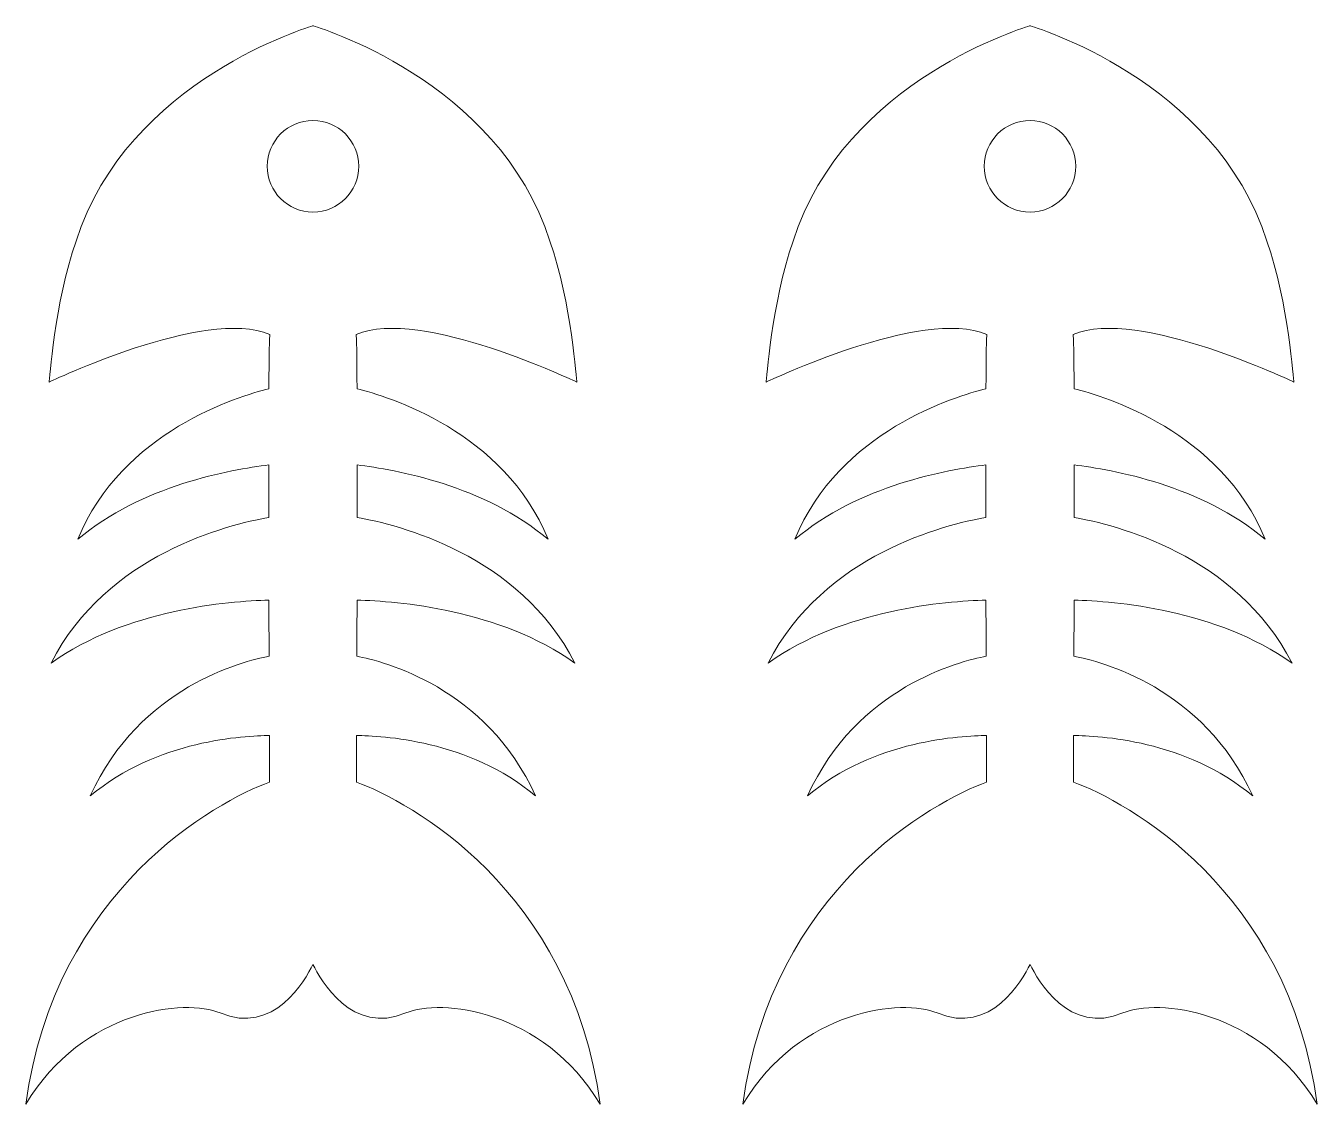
# Model space of a CAD drawing. Header units: inches. Extents: x 81 to 201, y 18 to 119.
import ezdxf

# ---------------------------------------------------------------- set-up
doc = ezdxf.new("R2010")
doc.units = ezdxf.units.IN
doc.header["$MEASUREMENT"] = 0
doc.layers.add('_U+0421_U+043B_U+043E_U+0439 1', color=7, linetype='Continuous')

msp = doc.modelspace()

# ---------------------------------------------------------------- linework, layer by layer
at = {"layer": '_U+0421_U+043B_U+043E_U+0439 1', "color": 1, "lineweight": 9, "true_color": 0xff0000}
for points, knots in [([(112.09, 48.33), (112.1, 49.65), (112.1, 51.1), (112.11, 52.66), (114.34, 52.65), (122.56, 52.27), (128.73, 47.05), (124.13, 57.19), (114.54, 59.58), (112.14, 60.03), (112.14, 61.74), (112.15, 63.49), (112.15, 65.24), (115.9, 65.15), (125.34, 64.41), (132.39, 59.39), (127.19, 69.52), (115.92, 72.27), (112.17, 72.92), (112.17, 74.61), (112.17, 76.25), (112.17, 77.8), (115.7, 77.38), (124.01, 75.89), (129.9, 70.89), (125.81, 80.93), (114.95, 84.19), (112.15, 84.88), (112.14, 87.93), (112.11, 89.85), (112.06, 89.91), (118.06, 92.5), (132.56, 85.49), (132.56, 85.49), (132.56, 85.49), (132.06, 92.87), (130.06, 98.58), (125.31, 113.64), (108.06, 118.59), (108.06, 118.59), (108.06, 118.59), (90.81, 113.64), (86.06, 98.58), (84.06, 92.87), (83.56, 85.49), (83.56, 85.49), (83.56, 85.49), (98.06, 92.5), (104.06, 89.91), (104.01, 89.85), (103.98, 87.93), (103.96, 84.88), (101.17, 84.19), (90.31, 80.93), (86.22, 70.89), (92.11, 75.89), (100.42, 77.38), (103.95, 77.8), (103.95, 76.25), (103.95, 74.61), (103.95, 72.92), (100.2, 72.27), (88.92, 69.52), (83.73, 59.39), (90.78, 64.41), (100.22, 65.15), (103.97, 65.24), (103.97, 63.49), (103.98, 61.74), (103.98, 60.03), (101.57, 59.58), (91.99, 57.19), (87.38, 47.05), (93.56, 52.27), (101.78, 52.65), (104.01, 52.66), (104.01, 51.1), (104.02, 49.65), (104.03, 48.33), (99.19, 46.61), (84.05, 38.36), (81.39, 18.42), (86.72, 27.27), (96.23, 28.25), (99.44, 26.89), (104.41, 24.79), (107.35, 29.95), (108.06, 31.39), (108.77, 29.95), (111.71, 24.79), (116.68, 26.89), (119.89, 28.25), (129.39, 27.27), (134.73, 18.42), (132.07, 38.36), (116.93, 46.61), (112.09, 48.33)], [0, 0, 0, 0, 1, 1, 1, 2, 2, 2, 3, 3, 3, 4, 4, 4, 5, 5, 5, 6, 6, 6, 7, 7, 7, 8, 8, 8, 9, 9, 9, 10, 10, 10, 11, 11, 11, 12, 12, 12, 13, 13, 13, 14, 14, 14, 15, 15, 15, 16, 16, 16, 17, 17, 17, 18, 18, 18, 19, 19, 19, 20, 20, 20, 21, 21, 21, 22, 22, 22, 23, 23, 23, 24, 24, 24, 25, 25, 25, 26, 26, 26, 27, 27, 27, 28, 28, 28, 29, 29, 29, 30, 30, 30, 31, 31, 31, 32, 32, 32, 32]), ([(147.98, 18.42), (153.32, 27.27), (162.82, 28.25), (166.03, 26.89), (171, 24.79), (173.94, 29.95), (174.65, 31.39), (175.36, 29.95), (178.3, 24.79), (183.27, 26.89), (186.48, 28.25), (195.98, 27.27), (201.32, 18.42), (198.66, 38.36), (183.52, 46.61), (178.68, 48.33), (178.69, 49.65), (178.7, 51.1), (178.7, 52.66), (180.93, 52.65), (189.15, 52.27), (195.33, 47.05), (190.72, 57.19), (181.14, 59.58), (178.73, 60.03), (178.73, 61.74), (178.74, 63.49), (178.74, 65.24), (182.49, 65.15), (191.93, 64.41), (198.98, 59.39), (193.79, 69.52), (182.51, 72.27), (178.76, 72.92), (178.76, 74.61), (178.76, 76.25), (178.76, 77.8), (182.29, 77.38), (190.6, 75.89), (196.49, 70.89), (192.4, 80.93), (181.54, 84.19), (178.75, 84.88), (178.73, 87.93), (178.7, 89.85), (178.65, 89.91), (184.65, 92.5), (199.15, 85.49), (199.15, 85.49), (199.15, 85.49), (198.65, 92.87), (196.65, 98.58), (191.9, 113.64), (174.65, 118.59), (174.65, 118.59), (174.65, 118.59), (157.4, 113.64), (152.65, 98.58), (150.65, 92.87), (150.15, 85.49), (150.15, 85.49), (150.15, 85.49), (164.65, 92.5), (170.65, 89.91), (170.6, 89.85), (170.57, 87.93), (170.56, 84.88), (167.76, 84.19), (156.9, 80.93), (152.81, 70.89), (158.7, 75.89), (167.01, 77.38), (170.54, 77.8), (170.54, 76.25), (170.54, 74.61), (170.54, 72.92), (166.79, 72.27), (155.52, 69.52), (150.32, 59.39), (157.37, 64.41), (166.81, 65.15), (170.56, 65.24), (170.56, 63.49), (170.57, 61.74), (170.57, 60.03), (168.17, 59.58), (158.58, 57.19), (153.98, 47.05), (160.15, 52.27), (168.37, 52.65), (170.6, 52.66), (170.6, 51.1), (170.61, 49.65), (170.62, 48.33), (165.78, 46.61), (150.64, 38.36), (147.98, 18.42)], [0, 0, 0, 0, 1, 1, 1, 2, 2, 2, 3, 3, 3, 4, 4, 4, 5, 5, 5, 6, 6, 6, 7, 7, 7, 8, 8, 8, 9, 9, 9, 10, 10, 10, 11, 11, 11, 12, 12, 12, 13, 13, 13, 14, 14, 14, 15, 15, 15, 16, 16, 16, 17, 17, 17, 18, 18, 18, 19, 19, 19, 20, 20, 20, 21, 21, 21, 22, 22, 22, 23, 23, 23, 24, 24, 24, 25, 25, 25, 26, 26, 26, 27, 27, 27, 28, 28, 28, 29, 29, 29, 30, 30, 30, 31, 31, 31, 32, 32, 32, 32]), ([(108.06, 101.29), (105.71, 101.29), (103.81, 103.2), (103.81, 105.54), (103.81, 107.89), (105.71, 109.8), (108.06, 109.8), (110.41, 109.8), (112.31, 107.89), (112.31, 105.54), (112.31, 103.2), (110.41, 101.29), (108.06, 101.29)], [0, 0, 0, 0, 1, 1, 1, 2, 2, 2, 3, 3, 3, 4, 4, 4, 4]), ([(170.4, 105.54), (170.4, 107.89), (172.3, 109.8), (174.65, 109.8), (177, 109.8), (178.9, 107.89), (178.9, 105.54), (178.9, 103.2), (177, 101.29), (174.65, 101.29), (172.3, 101.29), (170.4, 103.2), (170.4, 105.54)], [0, 0, 0, 0, 1, 1, 1, 2, 2, 2, 3, 3, 3, 4, 4, 4, 4])]:
    msp.add_open_spline(points, degree=3, knots=knots, dxfattribs=at)

doc.saveas('drawing.dxf')
